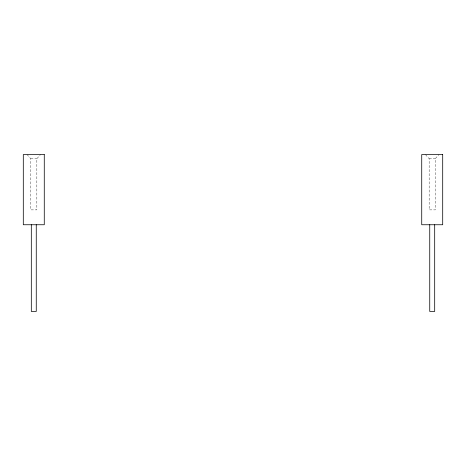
<?xml version="1.0" encoding="UTF-8"?>
<svg xmlns="http://www.w3.org/2000/svg" width="466" height="466" viewBox="0 0 466 466"><rect width="100%" height="100%" fill="white"/><g stroke="black" fill="none" stroke-linecap="round" stroke-linejoin="round"><path stroke-width="0.35" stroke-dasharray="2.33 1.75" d="M27.016 154.566L30.733 158.696L30.733 209.881L36.837 209.881L36.837 158.696L40.554 154.566M425.446 154.566L429.163 158.696L429.163 209.881L435.267 209.881L435.267 158.696L438.984 154.566M30.733 158.696L36.837 158.696M429.163 158.696L435.267 158.696"/><path stroke-width="0.7" d="M434.691 224.746L434.691 311.434L429.739 311.434L429.739 224.746M36.261 224.746L36.261 311.434L31.309 311.434L31.309 224.746M44.27 154.566L23.3 154.566L23.3 224.746L44.27 224.746L44.27 154.566M442.7 154.566L421.73 154.566L421.73 224.746L442.7 224.746L442.7 154.566"/></g></svg>
